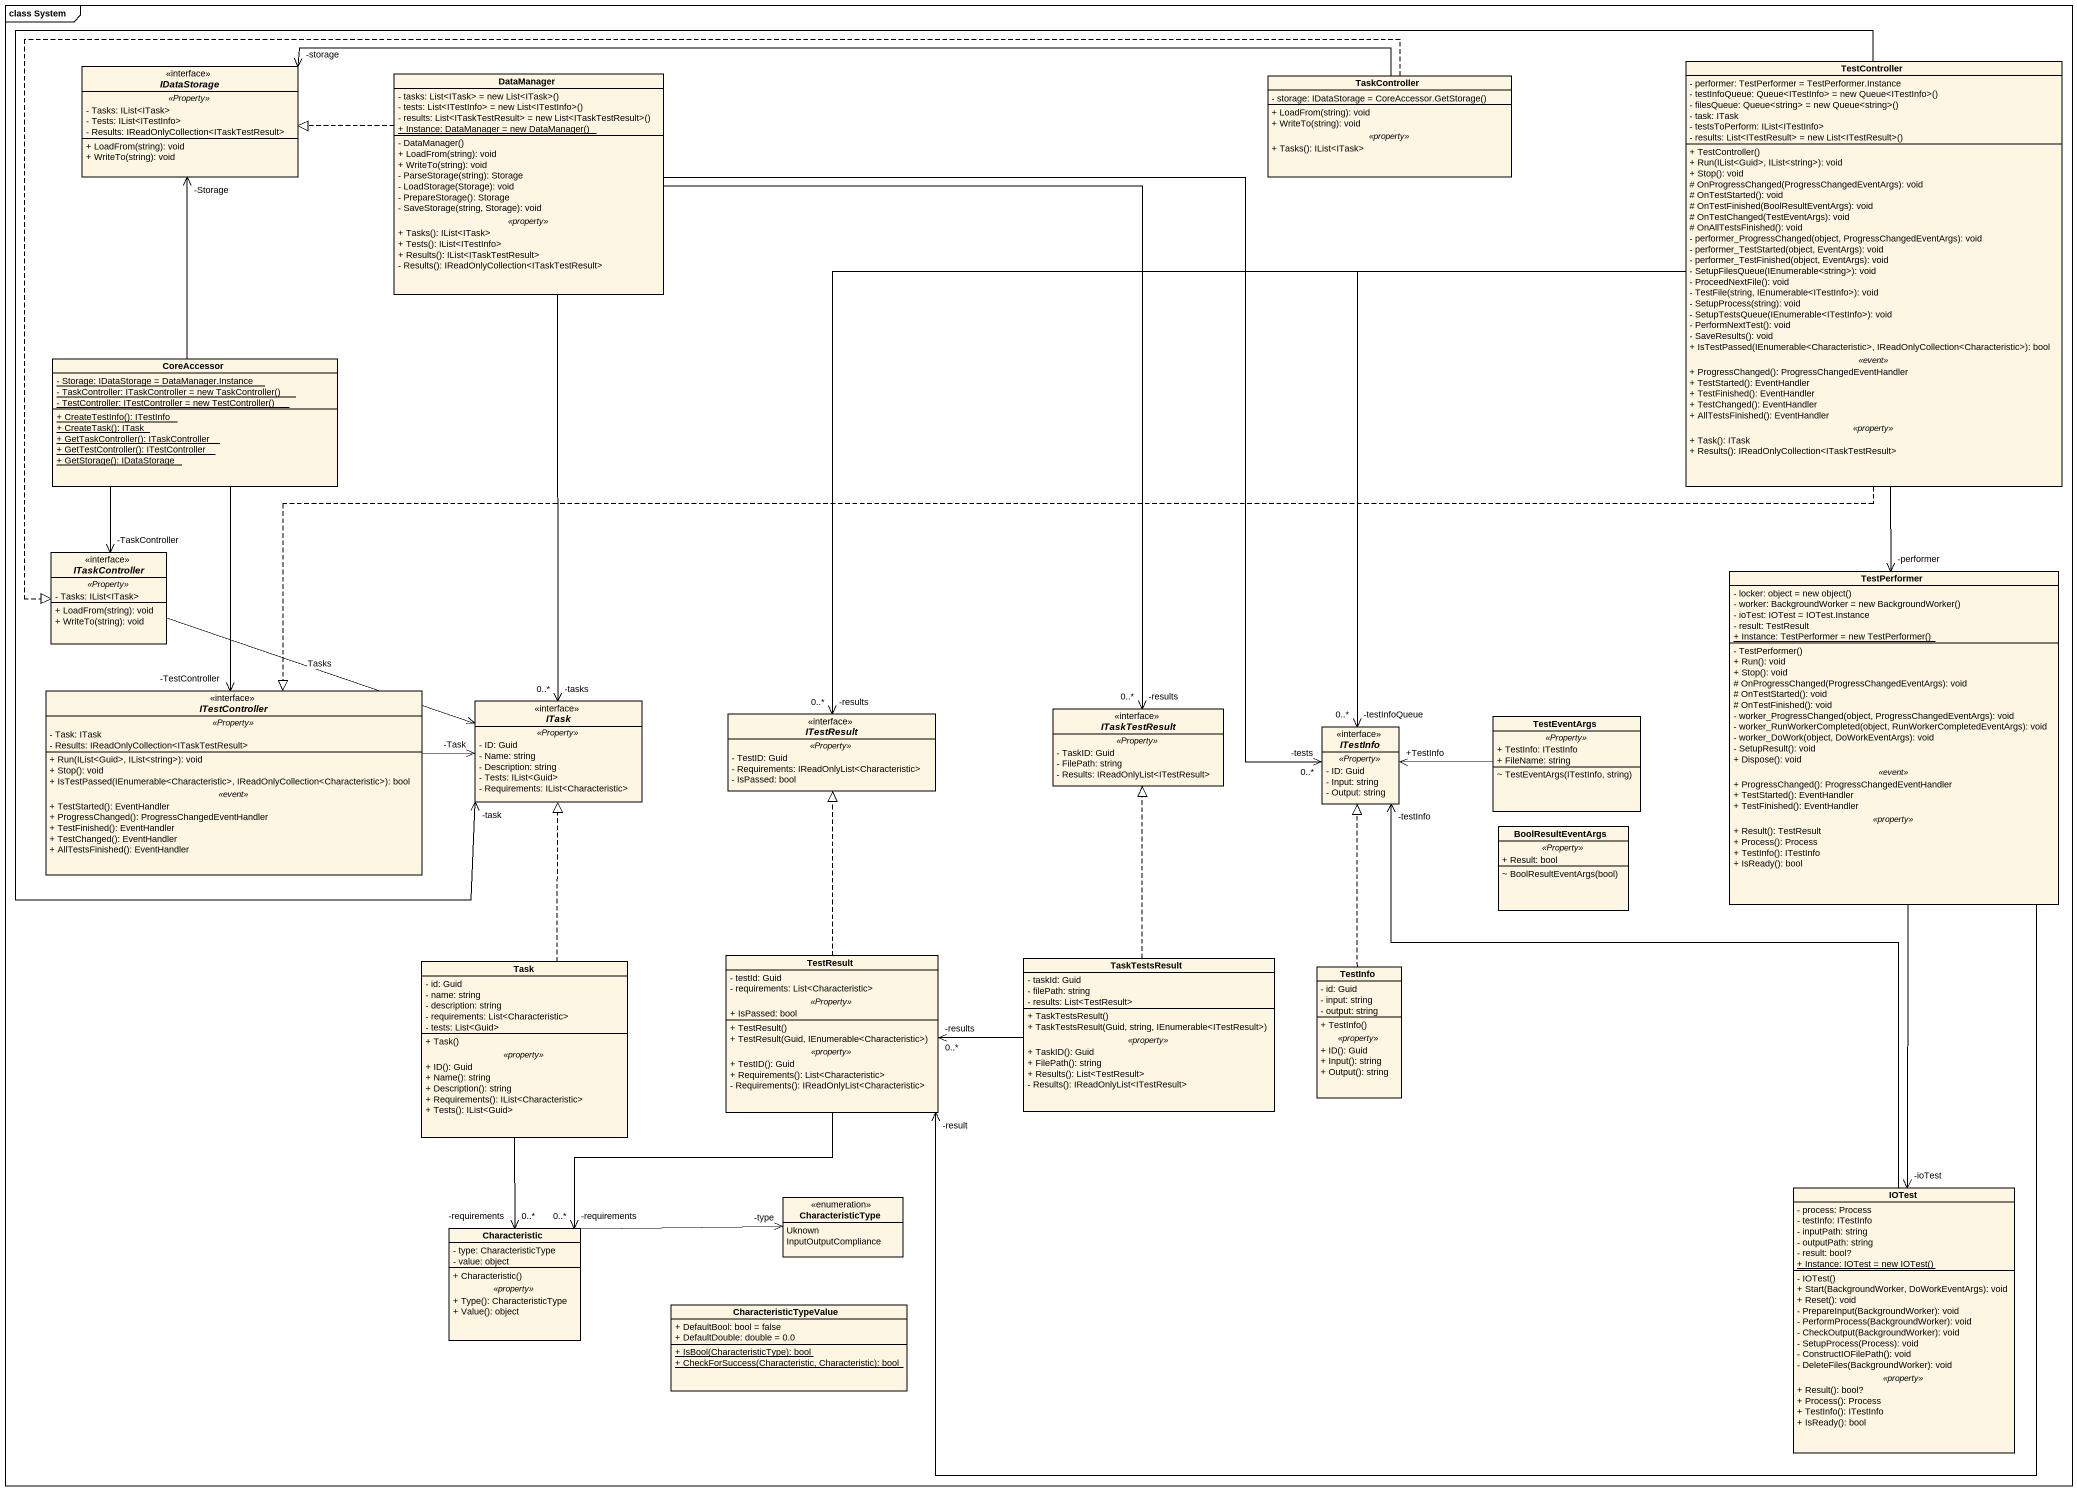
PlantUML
@startuml
mainframe class System
hide circle
hide empty members
skinparam classAttributeIconSize 0
class TestController {
  - performer: TestPerformer = TestPerformer.Instance
  {field} - testInfoQueue: Queue<ITestInfo> = new Queue<ITestInfo>()
  {field} - filesQueue: Queue<string> = new Queue<string>()
  - task: ITask
  - testsToPerform: IList<ITestInfo>
  {field} - results: List<ITestResult> = new List<ITestResult>()
  --
  + TestController()
  + Run(IList<Guid>, IList<string>): void
  + Stop(): void
  # OnProgressChanged(ProgressChangedEventArgs): void
  # OnTestStarted(): void
  # OnTestFinished(BoolResultEventArgs): void
  # OnTestChanged(TestEventArgs): void
  # OnAllTestsFinished(): void
  - performer_ProgressChanged(object, ProgressChangedEventArgs): void
  - performer_TestStarted(object, EventArgs): void
  - performer_TestFinished(object, EventArgs): void
  - SetupFilesQueue(IEnumerable<string>): void
  - ProceedNextFile(): void
  - TestFile(string, IEnumerable<ITestInfo>): void
  - SetupProcess(string): void
  - SetupTestsQueue(IEnumerable<ITestInfo>): void
  - PerformNextTest(): void
  - SaveResults(): void
  + IsTestPassed(IEnumerable<Characteristic>, IReadOnlyCollection<Characteristic>): bool
  .. <<event>> ..
  + ProgressChanged(): ProgressChangedEventHandler
  + TestStarted(): EventHandler
  + TestFinished(): EventHandler
  + TestChanged(): EventHandler
  + AllTestsFinished(): EventHandler
  .. <<property>> ..
  + Task(): ITask
  + Results(): IReadOnlyCollection<ITaskTestResult>
}
interface IDataStorage <<interface>> {
  .. <<Property>> ..
  - Tasks: IList<ITask>
  - Tests: IList<ITestInfo>
  - Results: IReadOnlyCollection<ITaskTestResult>
  --
  + LoadFrom(string): void
  + WriteTo(string): void
}
class DataManager {
  {field} - tasks: List<ITask> = new List<ITask>()
  {field} - tests: List<ITestInfo> = new List<ITestInfo>()
  {field} - results: List<ITaskTestResult> = new List<ITaskTestResult>()
  {static} {field} + Instance: DataManager = new DataManager()
  --
  - DataManager()
  + LoadFrom(string): void
  + WriteTo(string): void
  - ParseStorage(string): Storage
  - LoadStorage(Storage): void
  - PrepareStorage(): Storage
  - SaveStorage(string, Storage): void
  .. <<property>> ..
  + Tasks(): IList<ITask>
  + Tests(): IList<ITestInfo>
  + Results(): IList<ITaskTestResult>
  - Results(): IReadOnlyCollection<ITaskTestResult>
}
class TaskController {
  {field} - storage: IDataStorage = CoreAccessor.GetStorage()
  --
  + LoadFrom(string): void
  + WriteTo(string): void
  .. <<property>> ..
  + Tasks(): IList<ITask>
}
class CoreAccessor {
  {static} - Storage: IDataStorage = DataManager.Instance
  {static} {field} - TaskController: ITaskController = new TaskController()
  {static} {field} - TestController: ITestController = new TestController()
  {static} + CreateTestInfo(): ITestInfo
  {static} + CreateTask(): ITask
  {static} + GetTaskController(): ITaskController
  {static} + GetTestController(): ITestController
  {static} + GetStorage(): IDataStorage
}
interface ITaskController <<interface>> {
  .. <<Property>> ..
  - Tasks: IList<ITask>
  --
  + LoadFrom(string): void
  + WriteTo(string): void
}
class TestPerformer {
  {field} - locker: object = new object()
  {field} - worker: BackgroundWorker = new BackgroundWorker()
  - ioTest: IOTest = IOTest.Instance
  - result: TestResult
  {static} {field} + Instance: TestPerformer = new TestPerformer()
  --
  - TestPerformer()
  + Run(): void
  + Stop(): void
  # OnProgressChanged(ProgressChangedEventArgs): void
  # OnTestStarted(): void
  # OnTestFinished(): void
  - worker_ProgressChanged(object, ProgressChangedEventArgs): void
  - worker_RunWorkerCompleted(object, RunWorkerCompletedEventArgs): void
  - worker_DoWork(object, DoWorkEventArgs): void
  - SetupResult(): void
  + Dispose(): void
  .. <<event>> ..
  + ProgressChanged(): ProgressChangedEventHandler
  + TestStarted(): EventHandler
  + TestFinished(): EventHandler
  .. <<property>> ..
  + Result(): TestResult
  + Process(): Process
  + TestInfo(): ITestInfo
  + IsReady(): bool
}
interface ITestController <<interface>> {
  .. <<Property>> ..
  - Task: ITask
  - Results: IReadOnlyCollection<ITaskTestResult>
  --
  + Run(IList<Guid>, IList<string>): void
  + Stop(): void
  + IsTestPassed(IEnumerable<Characteristic>, IReadOnlyCollection<Characteristic>): bool
  .. <<event>> ..
  + TestStarted(): EventHandler
  + ProgressChanged(): ProgressChangedEventHandler
  + TestFinished(): EventHandler
  + TestChanged(): EventHandler
  + AllTestsFinished(): EventHandler
}
interface ITask <<interface>> {
  .. <<Property>> ..
  - ID: Guid
  - Name: string
  - Description: string
  - Tests: IList<Guid>
  - Requirements: IList<Characteristic>
}
interface ITestResult <<interface>> {
  .. <<Property>> ..
  - TestID: Guid
  - Requirements: IReadOnlyList<Characteristic>
  - IsPassed: bool
}
interface ITaskTestResult <<interface>> {
  .. <<Property>> ..
  - TaskID: Guid
  - FilePath: string
  - Results: IReadOnlyList<ITestResult>
}
class TestEventArgs {
  .. <<Property>> ..
  + TestInfo: ITestInfo
  + FileName: string
  --
  ~ TestEventArgs(ITestInfo, string)
}
interface ITestInfo <<interface>> {
  .. <<Property>> ..
  - ID: Guid
  - Input: string
  - Output: string
}
class BoolResultEventArgs {
  .. <<Property>> ..
  + Result: bool
  --
  ~ BoolResultEventArgs(bool)
}
class Task {
  - id: Guid
  - name: string
  - description: string
  - requirements: List<Characteristic>
  - tests: List<Guid>
  --
  + Task()
  .. <<property>> ..
  + ID(): Guid
  + Name(): string
  + Description(): string
  + Requirements(): IList<Characteristic>
  + Tests(): IList<Guid>
}
class TestResult {
  - testId: Guid
  - requirements: List<Characteristic>
  .. <<Property>> ..
  + IsPassed: bool
  --
  + TestResult()
  + TestResult(Guid, IEnumerable<Characteristic>)
  .. <<property>> ..
  + TestID(): Guid
  + Requirements(): List<Characteristic>
  - Requirements(): IReadOnlyList<Characteristic>
}
class TaskTestsResult {
  - taskId: Guid
  - filePath: string
  - results: List<TestResult>
  --
  + TaskTestsResult()
  + TaskTestsResult(Guid, string, IEnumerable<ITestResult>)
  .. <<property>> ..
  + TaskID(): Guid
  + FilePath(): string
  + Results(): List<TestResult>
  - Results(): IReadOnlyList<ITestResult>
}
class TestInfo {
  - id: Guid
  - input: string
  - output: string
  --
  + TestInfo()
  .. <<property>> ..
  + ID(): Guid
  + Input(): string
  + Output(): string
}
enum CharacteristicType {
  Uknown
  InputOutputCompliance
}
class IOTest {
  - process: Process
  - testInfo: ITestInfo
  - inputPath: string
  - outputPath: string
  - result: bool?
  {static} {field} + Instance: IOTest = new IOTest()
  --
  - IOTest()
  + Start(BackgroundWorker, DoWorkEventArgs): void
  + Reset(): void
  - PrepareInput(BackgroundWorker): void
  - PerformProcess(BackgroundWorker): void
  - CheckOutput(BackgroundWorker): void
  - SetupProcess(Process): void
  - ConstructIOFilePath(): void
  - DeleteFiles(BackgroundWorker): void
  .. <<property>> ..
  + Result(): bool?
  + Process(): Process
  + TestInfo(): ITestInfo
  + IsReady(): bool
}
class Characteristic {
  - type: CharacteristicType
  - value: object
  --
  + Characteristic()
  .. <<property>> ..
  + Type(): CharacteristicType
  + Value(): object
}
class CharacteristicTypeValue {
  + DefaultBool: bool = false
  + DefaultDouble: double = 0.0
  {static} + IsBool(CharacteristicType): bool
  {static} + CheckForSuccess(Characteristic, Characteristic): bool
}
TestController --> "-performer" TestPerformer
TestController .left.|> ITestController
TestController -left-> "-task" ITask
TestController -left-> "-results\n0..*" ITestResult
TestController --> "-testInfoQueue\n0..*" ITestInfo
DataManager .left.|> IDataStorage
DataManager --> "-tasks\n0..*" ITask
DataManager --> "-results\n0..*" ITaskTestResult
DataManager --> "-tests\n0..*" ITestInfo
TaskController -left-> "-storage" IDataStorage
TaskController .left.|> ITaskController
CoreAccessor -up-> "-Storage" IDataStorage
CoreAccessor --> "-TaskController" ITaskController
CoreAccessor --> "-TestController" ITestController
ITaskController -right-> ITask : Tasks
TestPerformer -left-> "-result" TestResult
TestPerformer --> "-ioTest" IOTest
ITestController -right-> "-Task" ITask
TestEventArgs -left-> "+TestInfo" ITestInfo
Task .up.|> ITask
Task --> "-requirements\n0..*" Characteristic
TestResult .up.|> ITestResult
TestResult --> "-requirements\n0..*" Characteristic
TaskTestsResult .up.|> ITaskTestResult
TaskTestsResult -left-> "-results\n0..*" TestResult
TestInfo .up.|> ITestInfo
IOTest -up-> "-testInfo" ITestInfo
Characteristic -right-> "-type" CharacteristicType
@enduml
